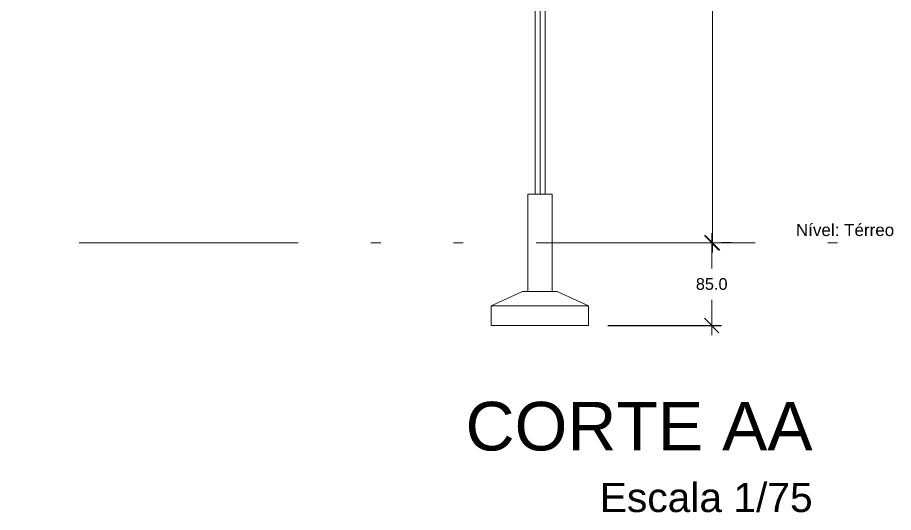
# Model space of a CAD drawing. Header units: inches. Extents: x -37 to 842, y -205 to 94.
# Drawn here: x 92.42 to 101.43, y -151.71 to -146.62 of the extents above; entities that cross this region are included whole.
import ezdxf

# ---------------------------------------------------------------- set-up
doc = ezdxf.new("R2010")
doc.units = ezdxf.units.IN
doc.header["$MEASUREMENT"] = 0
doc.linetypes.add('CYPE_RAYAPUNTOPUNTO', pattern=[0.45, 0.225, -0.075, 0, -0.075, 0, -0.075])
for name, color, linetype, lineweight in [('CORTE_TITULO_DA_TABELA_DE_DETALHE', 51, 'Continuous', 15), ('COTA_COTAS', 2, 'Continuous', 0), ('COTA_FORMAS', 11, 'CYPE_RAYAPUNTOPUNTO', 0), ('VISTAS DE CORTES', 7, 'Continuous', 0)]:
    doc.layers.add(name, color=color, linetype=linetype, lineweight=lineweight)
doc.styles.add('Arial', font='arial.ttf')
doc.styles.get("Standard").update_dxf_attribs({"font": 'arial.ttf'})
doc.dimstyles.new('UM_50.000000', dxfattribs={"dimtxt": 0.2, "dimasz": 0.15, "dimexe": 0.1, "dimexo": 0.2, "dimgap": 0.1, "dimtad": 1, "dimtih": 1, "dimtoh": 1, "dimdec": 1, "dimlfac": 50, "dimzin": 0, "dimdsep": 46, "dimtxsty": 'Standard', "dimblk": 'OBLIQUE', "dimcen": 0.09, "dimdle": 0.1, "dimclrd": 256, "dimadec": 1, "dimazin": 2, "dimtfac": 1, "dimtdec": 1, "dimtofl": 0, "dimtmove": 0, "dimatfit": 3, "dimfxl": 1, "dimtolj": 1, "dimlwd": -1, "dimarcsym": 0})

# ---------------------------------------------------------------- blocks, each defined once
blk = doc.blocks.new('A$Ce7fd5475')
at = {"linetype": 'Continuous', "extrusion": (0, 1, 0)}
for p, q in [((23.9574, -2.5151), (23.9574, 2.4849)), ((24.0091, -2.5151), (24.0091, 2.4607)), ((24.0607, -2.5151), (24.0607, 2.4607)), ((23.8841, -3.5151), (23.8841, -2.5151)), ((23.8841, -2.5151), (24.1341, -2.5151)), ((24.1341, -3.5151), (24.1341, -2.5151)), ((23.5067, -3.6651), (23.8293, -3.5151)), ((23.8293, -3.5151), (24.1841, -3.5151)), ((24.1841, -3.5151), (24.5067, -3.6651)), ((23.5067, -3.6651), (24.5067, -3.6651)), ((23.5067, -3.8651), (23.5067, -3.6651)), ((24.5067, -3.8651), (24.5067, -3.6651)), ((23.5067, -3.8651), (24.5067, -3.8651))]:
    blk.add_line(p, q, dxfattribs=at)
blk = doc.blocks.new('_OBLIQUE')
at = {"color": 0, "linetype": 'ByBlock', "lineweight": -2}
blk.add_line((-0.5, -0.5), (0.5, 0.5), dxfattribs=at)
blk = doc.blocks.new('*D124')
at = {"layer": 'COTA_COTAS', "transparency": 16777216}
for p, q in [((99.5596, -148.8369), (99.5596, -149.2006)), ((99.5596, -149.8869), (99.5596, -149.5232))]:
    blk.add_line(p, q, dxfattribs=at)
at = {"layer": 'COTA_COTAS', "color": 0, "lineweight": -2, "transparency": 16777216}
for p, q in [((99.7596, -148.9369), (99.6596, -148.9369)), ((98.4925, -149.7869), (99.6596, -149.7869))]:
    blk.add_line(p, q, dxfattribs=at)
at = {"layer": 'Defpoints', "color": 0, "transparency": 16777216}
for p in [(99.5596, -148.9369), (99.5596, -148.9369), (98.2925, -149.7869)]:
    blk.add_point(p, dxfattribs=at)
at = {"layer": 'COTA_COTAS', "transparency": 16777216, "xscale": 0.15, "yscale": 0.15, "zscale": 0.15}
for p, rotation in [((99.5596, -148.9369), 90), ((99.5596, -149.7869), 270)]:
    blk.add_blockref('_OBLIQUE', p, dxfattribs=dict(at, rotation=rotation))
at = {"layer": 'COTA_COTAS', "color": 0, "transparency": 16777216, "insert": (99.5596, -149.3619), "char_height": 0.12, "attachment_point": 5}
blk.add_mtext('\\A1;85.0', dxfattribs=at)
blk = doc.blocks.new('*D125')
at = {"layer": 'COTA_COTAS', "transparency": 16777216}
for p, q in [((99.5673, -143.3611), (99.5673, -146.0377)), ((99.5673, -149.0369), (99.5673, -146.3603))]:
    blk.add_line(p, q, dxfattribs=at)
at = {"layer": 'COTA_COTAS', "color": 0, "lineweight": -2, "transparency": 16777216}
for p, q in [((99.7673, -143.4611), (99.6673, -143.4611)), ((99.7596, -148.9369), (99.6673, -148.9369))]:
    blk.add_line(p, q, dxfattribs=at)
at = {"layer": 'Defpoints', "color": 0, "transparency": 16777216}
for p in [(99.5673, -143.4611), (99.5673, -143.4611), (99.5596, -148.9369)]:
    blk.add_point(p, dxfattribs=at)
at = {"layer": 'COTA_COTAS', "transparency": 16777216, "xscale": 0.15, "yscale": 0.15, "zscale": 0.15}
for p, rotation in [((99.5673, -143.4611), 90), ((99.5673, -148.9369), 270)]:
    blk.add_blockref('_OBLIQUE', p, dxfattribs=dict(at, rotation=rotation))
at = {"layer": 'COTA_COTAS', "color": 0, "transparency": 16777216, "insert": (99.5673, -146.199), "char_height": 0.12, "attachment_point": 5}
blk.add_mtext('\\A1;547.6', dxfattribs=at)

msp = doc.modelspace()

# ---------------------------------------------------------------- linework, layer by layer
at = {"layer": 'COTA_FORMAS', "ltscale": 10}
msp.add_line((74.255, -148.9369), (100.9093, -148.9369), dxfattribs=at)

# ---------------------------------------------------------------- block references
at = {"layer": 'VISTAS DE CORTES'}
msp.add_blockref('A$Ce7fd5475', (73.7858, -145.9218), dxfattribs=at)

# ---------------------------------------------------------------- texts
at = {"layer": 'CORTE_TITULO_DA_TABELA_DE_DETALHE', "attachment_point": 1, "style": 'Arial'}
for s, width, gutter_width, insert, char_height in [('\\pxqr;Nível: Térreo', 1.403799, 0.2504, (100.0327, -148.7427), 0.125195), ('\\pxqr;CORTE AA\\P{\\H0.6x;Escala 1/75}', 10.717854, 1, (89.8802, -150.5735), 0.5)]:
    msp.add_mtext_dynamic_manual_height_columns(s, width=width, gutter_width=gutter_width, heights=[0], dxfattribs=dict(at, insert=insert, char_height=char_height))

# ---------------------------------------------------------------- dimensions: what is measured, and where the dimension line sits
at = {"layer": 'COTA_COTAS'}
for base, p1, p2, override, picture, middle in [((99.5673, -143.4611), (99.5596, -148.9369), (99.5673, -143.4611), {"dimtxt": 0.12, "dimlfac": 100, "dimtmove": 1}, '*D125', (99.5673, -146.199)), ((99.5596, -148.9369), (98.2925, -149.7869), (99.5596, -148.9369), {"dimtxt": 0.12, "dimtad": 0, "dimlfac": 100}, '*D124', (99.5596, -149.3619))]:
    dim = msp.add_linear_dim(base=base, p1=p1, p2=p2, angle=90, dimstyle='UM_50.000000', override=override, dxfattribs=at)
    dim.commit()
    dim.dimension.update_dxf_attribs({"geometry": picture, "text_midpoint": middle})

doc.saveas('drawing.dxf')
